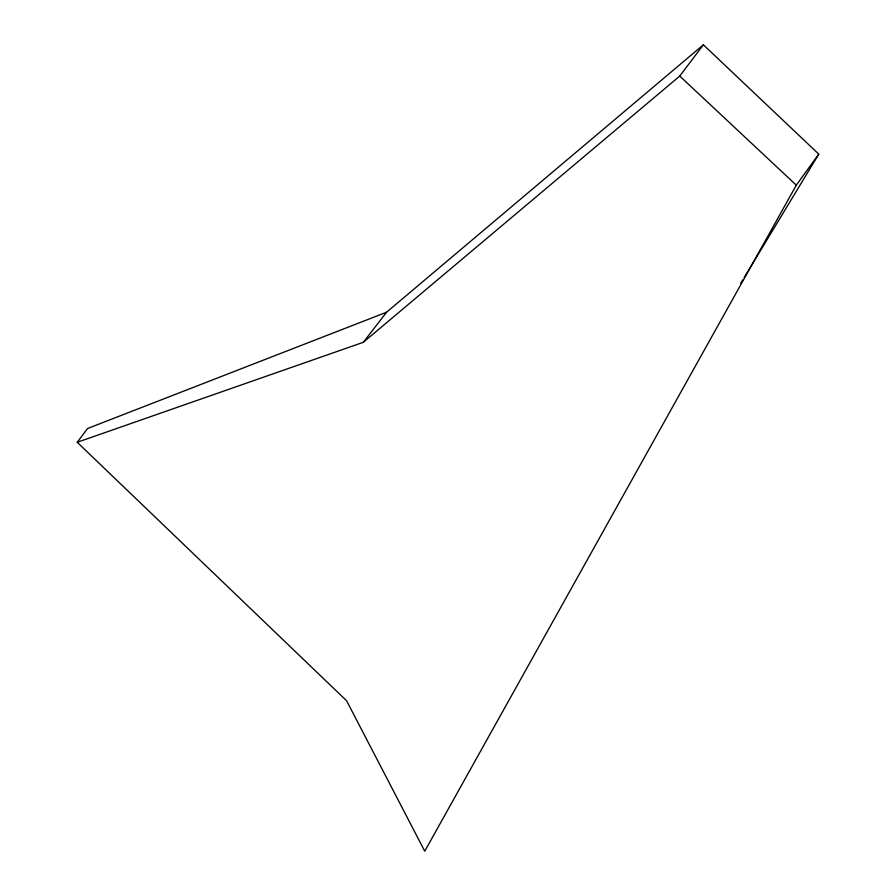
<?xml version="1.0" encoding="UTF-8"?>
<svg xmlns="http://www.w3.org/2000/svg" width="896" height="896" viewBox="0 0 896 896"><rect width="100%" height="100%" fill="white"/><g stroke="black" fill="none" stroke-linecap="round" stroke-linejoin="round"><path stroke-width="1.34" d="M818.765 154.146L796.309 185.17L424.749 851.2L346.606 700.762L77.235 442.288L87.573 428.512L386.579 312.222L703.382 44.8L818.765 154.146L744.206 277.491M740.589 283.483L742.75 279.888M77.235 442.288L363.306 342.306L679.75 76.07L703.382 44.8M363.306 342.306L386.579 312.222M679.75 76.07L796.309 185.17"/></g></svg>
